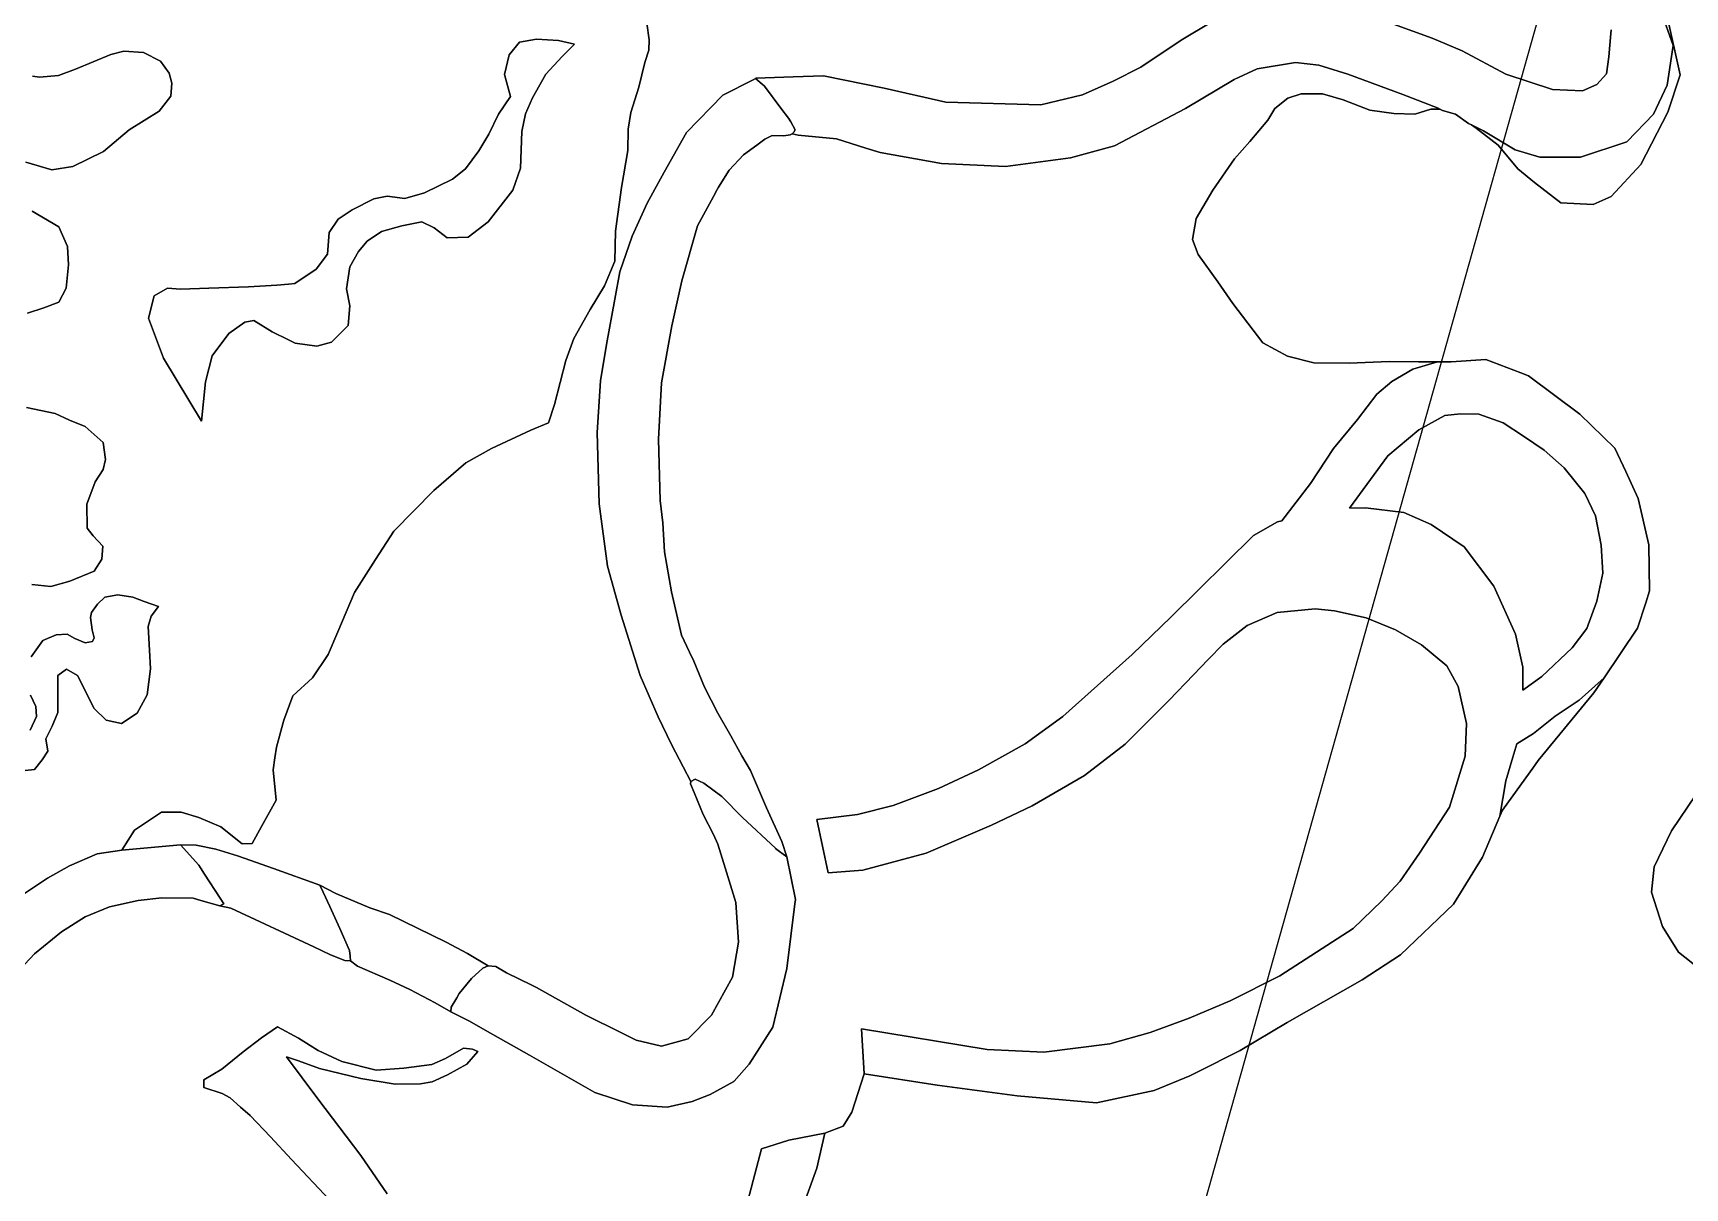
# Model space of a CAD drawing. Header units: inches. Extents: x 288635 to 1232953, y 676945 to 1655780.
# Drawn here: x 397102 to 421189, y 956191 to 973042 of the extents above; entities that cross this region are included whole.
import ezdxf

# ---------------------------------------------------------------- set-up
doc = ezdxf.new("R2010")
doc.units = ezdxf.units.IN
doc.header["$MEASUREMENT"] = 0
doc.layers.add('Images', color=7, linetype='Continuous')
picture_1 = doc.add_image_def('image12.jpg', size_in_pixel=(1536, 2752))

msp = doc.modelspace()

# ---------------------------------------------------------------- linework, layer by layer
at = {"color": 1}
for points in [[(406053.5543, 973187.7489), (406084.0344, 972943.9085), (406078.9544, 972791.5082), (406023.0743, 972613.7078), (405936.7141, 972253.0271), (405819.8739, 971882.1863), (405779.2338, 971638.3459), (405774.1538, 971328.4652), (405682.7136, 970789.9842), (405596.3534, 970149.9029), (405586.1934, 969713.022), (405433.7931, 969352.3413), (405225.5127, 969006.9006), (404986.7522, 968585.2597), (404869.912, 968265.2191), (404707.3516, 967620.0578), (404615.9115, 967355.8973), (404361.911, 967249.2171), (403787.8698, 966979.9765), (403411.9491, 966771.6961), (402944.5881, 966365.2953), (402360.387, 965776.0141), (402093.5806, 965358.5008), (401788.3566, 964876.6142), (401547.0562, 964305.1131), (401407.3559, 963974.9124), (401178.7554, 963632.0117), (400889.1857, 963370.2089), (400759.6546, 963016.0605), (400651.7044, 962622.3597), (400627.8215, 962467.1208), (400600.9043, 962292.159), (400645.3544, 961847.6581), (400432.549, 961464.6084), (400296.1037, 961219.0069), (400149.4539, 961211.1594), (399838.9027, 961460.3074), (399521.4021, 961593.6576), (399261.0516, 961676.2078), (398975.301, 961676.2078), (398581.6002, 961409.5073), (398397.4499, 961117.4067), (398035.4991, 961066.6066), (397635.4483, 960888.8062), (397311.5977, 960711.0059), (396873.4468, 960418.9053)], [(414291.7651, 973202.7953), (413840.9142, 972936.0947), (413256.713, 972542.3939), (412850.3122, 972339.1935), (412405.8113, 972142.3431), (411796.2101, 971996.2928), (410411.9073, 972034.3929), (409510.2055, 972237.5933), (409225.6366, 972294.9165), (408627.5537, 972415.3937), (408184.3334, 972401.0963), (407643.3018, 972383.6436), (407639.6845, 972382.0166), (407638.0101, 972378.3519), (407601.3441, 972360.925), (407159.3832, 972137.4045), (406631.0621, 971588.7634), (406305.9415, 971009.6423), (406057.021, 970557.5214), (405838.5805, 970080.0004), (405655.7002, 969556.7594), (405584.58, 969160.5186), (405462.6598, 968495.0372), (405376.2996, 967966.7162), (405325.4995, 967214.8747), (405355.9796, 966173.4726), (405477.8998, 965264.1508), (405676.0202, 964547.8694), (405955.4208, 963669.0276), (406219.1141, 963063.1203), (406412.1545, 962661.7995), (406579.7949, 962336.6788), (406691.5551, 962123.3184), (406686.4751, 962087.7583), (406742.3552, 961960.7581), (406874.4354, 961640.7174), (407021.5882, 961350.3741), (407087.9816, 961205.0603), (407194.0051, 960861.2871), (407349.9197, 960355.7461), (407389.6072, 959776.3074), (407302.2946, 959268.3064), (406992.7314, 958712.6803), (406656.5431, 958368.6736), (406267.7717, 958257.5961), (405894.7084, 958344.9087), (405680.3955, 958456.034), (405164.457, 958710.0345), (404442.143, 959114.8478), (404374.3806, 959147.959), (404006.7007, 959327.6207), (403852.1191, 959423.1325), (403737.8189, 959429.4825), (403435.0068, 959611.7016), (403123.9203, 959779.2097), (402298.4186, 960181.3772), (402010.6656, 960278.3207), (401518.807, 960488.6646), (401285.6024, 960608.3245), (400606.1511, 960849.6249), (400180.7002, 961002.0252), (400081.1016, 961037.326), (399768.3201, 961135.3075), (399480.4529, 961194.5743), (399250.4125, 961196.3209), (398397.4499, 961117.4067), (398581.6002, 961409.5073), (398975.301, 961676.2078), (399261.0516, 961676.2078), (399521.4021, 961593.6576), (399838.9027, 961460.3074), (400149.4539, 961211.1594), (400296.1037, 961219.0069), (400432.549, 961464.6084), (400645.3544, 961847.6581), (400600.9043, 962292.159), (400627.8215, 962467.1208), (400651.7044, 962622.3597), (400759.6546, 963016.0605), (400889.1857, 963370.2089), (401178.7554, 963632.0117), (401407.3559, 963974.9124), (401547.0562, 964305.1131), (401788.3566, 964876.6142), (402093.5806, 965358.5008), (402360.387, 965776.0141), (402944.5881, 966365.2953), (403411.9491, 966771.6961), (403787.8698, 966979.9765), (404361.911, 967249.2171), (404615.9115, 967355.8973), (404707.3516, 967620.0578), (404869.912, 968265.2191), (404986.7522, 968585.2597), (405225.5127, 969006.9006), (405433.7931, 969352.3413), (405586.1934, 969713.022), (405596.3534, 970149.9029), (405682.7136, 970789.9842), (405774.1538, 971328.4652), (405779.2338, 971638.3459), (405819.8739, 971882.1863), (405936.7141, 972253.0271), (406023.0743, 972613.7078), (406078.9544, 972791.5082), (406084.0344, 972943.9085), (406053.5543, 973187.7489)], [(420838.8927, 973363.1331), (421017.4868, 972860.4237), (420928.8512, 972280.9851), (420928.8512, 972280.9851), (420730.4133, 971857.6509), (420346.7667, 971460.7751), (420346.5065, 971460.6884), (420341.475, 971455.4834), (419666.7862, 971230.5871), (419071.4725, 971230.5871), (418714.2843, 971336.4207), (418251.2625, 971614.2337), (418076.7383, 971701.4958), (418033.0817, 971723.3241), (417842.5134, 971858.0362), (417655.7495, 971911.9903), (417623.4423, 971928.1439), (417589.8029, 971944.9636), (417073.8643, 972143.4014), (416274.0273, 972441.852), (415848.5765, 972575.2023), (415512.0258, 972613.3024), (414953.2247, 972518.0522), (414616.674, 972365.6519), (413905.4726, 971940.201), (412870.4205, 971394.1), (412229.0692, 971222.6496), (411282.9173, 971095.6494), (410349.4655, 971140.0994), (409454.1137, 971298.8498), (409245.9929, 971363.3673), (408819.1124, 971495.7002), (408260.3113, 971552.8503), (408172.3447, 971568.8551), (408194.3581, 971597.6418), (408216.8678, 971628.0409), (408149.3381, 971744.9193), (408118.2707, 971798.6898), (408007.4687, 971946.4258), (407768.8628, 972264.5669), (407734.7722, 972294.2109), (407638.0101, 972378.3519), (407639.6845, 972382.0166), (407643.3018, 972383.6436), (408184.3334, 972401.0963), (408627.5537, 972415.3937), (409225.6366, 972294.9165), (409510.2055, 972237.5933), (410411.9073, 972034.3929), (411796.2101, 971996.2928), (412405.8113, 972142.3431), (412850.3122, 972339.1935), (413256.713, 972542.3939), (413840.9142, 972936.0947), (414291.7651, 973202.7953)], [(408202.5196, 955580.4278), (408532.7203, 956482.1296), (408647.0205, 956990.1306), (408913.7211, 957091.7308), (409040.7213, 957294.9312), (409218.5217, 957853.7323), (410285.3238, 957688.632), (411453.7262, 957536.2317), (412609.4285, 957434.6315), (413447.6301, 957612.4319), (413968.3312, 957828.3323), (414074.4868, 957881.4101), (414704.9327, 958196.633), (415390.734, 958603.0338), (416482.9362, 959225.3351), (417041.7373, 959593.6358), (417816.4389, 960330.2373), (418235.5397, 961016.0387), (418490.0746, 961613.6423), (418527.6403, 961701.84), (418679.5825, 961913.0768), (418970.14, 962317.0226), (419048.3413, 962425.7415), (419861.143, 963416.3435), (420008.9995, 963635.1711), (420496.1442, 964356.1453), (420616.6202, 964726.1788), (420673.9446, 964902.2464), (420661.2446, 965575.3478), (420508.8443, 966248.4491), (420324.7068, 966644.0038), (420165.9436, 966985.0506), (419657.9426, 967480.3516), (418908.6411, 968039.1527), (418793.9716, 968083.6164), (418286.3398, 968280.4532), (417778.3388, 968242.3531), (417579.409, 968244.0347), (417304.244, 968246.3607), (416877.5232, 968251.4407), (416293.322, 968226.0406), (415775.161, 968231.1207), (415394.1602, 968327.6408), (415033.4795, 968520.6812), (414596.5986, 969094.7224), (414378.1582, 969409.683), (414088.5976, 969811.0038), (414007.3174, 970029.4443), (414063.1975, 970334.2449), (414307.038, 970750.8057), (414621.9987, 971208.0066), (414845.5191, 971456.9271), (415104.5996, 971771.8877), (415211.2798, 971939.5281), (415399.2402, 972091.9284), (415592.2806, 972152.8885), (415902.1612, 972152.8885), (416206.9618, 972066.5283), (416593.0426, 971914.128), (416943.5633, 971868.4079), (417248.3639, 971858.2479), (417482.0444, 971929.3681), (417619.2047, 971929.3681), (417623.4423, 971928.1439), (417655.7495, 971911.9903), (417842.5134, 971858.0362), (418033.0817, 971723.3241), (418076.7383, 971701.4958), (418142.4457, 971655.0475), (418467.5664, 971406.127), (418752.0469, 971060.6863), (418997.5412, 970858.5584), (419378.542, 970566.4578), (419848.4429, 970541.0577), (420115.1435, 970655.3579), (420546.9443, 971125.2589), (420940.6451, 971887.2604), (421118.4455, 972433.3615), (420927.9451, 973284.2632)], [(416711.1199, 973253.5954), (417505.1361, 972966.2573), (417941.6994, 972781.0486), (418576.7007, 972443.7042), (419258.0042, 972218.8079), (419694.5675, 972198.9641), (419905.4984, 972291.2463), (420046.464, 972445.0271), (420079.537, 972696.3817), (420108.3162, 973035.9761), (420112.61, 973086.6429)], [(420112.61, 973086.6429), (420108.3162, 973035.9761), (420079.537, 972696.3817), (420046.464, 972445.0271), (419905.4984, 972291.2463), (419694.5675, 972198.9641), (419258.0042, 972218.8079), (418576.7007, 972443.7042), (417941.6994, 972781.0486), (417505.1361, 972966.2573), (416711.1199, 973253.5954)], [(420927.9451, 973284.2632), (421118.4455, 972433.3615), (420940.6451, 971887.2604), (420546.9443, 971125.2589), (420115.1435, 970655.3579), (419848.4429, 970541.0577), (419378.542, 970566.4578), (418997.5412, 970858.5584), (418752.0469, 971060.6863), (418467.5664, 971406.127), (418142.4457, 971655.0475), (418076.7383, 971701.4958), (418251.2625, 971614.2337), (418714.2843, 971336.4207), (419071.4725, 971230.5871), (419666.7862, 971230.5871), (420341.475, 971455.4834), (420346.5065, 971460.6884), (420346.7667, 971460.7751), (420730.4133, 971857.6509), (420928.8512, 972280.9851), (421017.4868, 972860.4237), (420838.8927, 973363.1331)], [(396996.6371, 971159.6343), (397377.6378, 971045.334), (397682.4384, 971096.1341), (398126.9393, 971312.0346), (398501.5901, 971629.5352), (398939.7409, 971902.5858), (399111.1913, 972118.4862), (399123.8913, 972308.9866), (399085.7912, 972455.0369), (398958.791, 972632.8372), (398711.1405, 972759.8375), (398425.3899, 972778.8875), (398234.8895, 972728.0874), (397720.5385, 972512.187), (397472.888, 972423.2868), (397195.9529, 972397.1608), (397092.648, 972410.2607)], [(397092.648, 972410.2607), (397195.9529, 972397.1608), (397472.888, 972423.2868), (397720.5385, 972512.187), (398234.8895, 972728.0874), (398425.3899, 972778.8875), (398711.1405, 972759.8375), (398958.791, 972632.8372), (399085.7912, 972455.0369), (399123.8913, 972308.9866), (399111.1913, 972118.4862), (398939.7409, 971902.5858), (398501.5901, 971629.5352), (398126.9393, 971312.0346), (397682.4384, 971096.1341), (397377.6378, 971045.334), (396996.6371, 971159.6343)], [(396693.4741, 959147.3835), (397125.2749, 959604.5844), (397514.7424, 959926.3184), (397861.8764, 960146.4521), (398217.4771, 960290.3858), (398632.3446, 960383.5193), (398979.4786, 960425.8527), (399436.6796, 960417.386), (399548.6203, 960385.7506), (399826.147, 960307.3191), (399985.6677, 960275.3996), (401195.1913, 959710.3973), (401439.4318, 959590.1378), (401648.9822, 959510.7626), (401732.3254, 959506.6012), (401833.1326, 959428.2125), (402303.0335, 959221.837), (402595.1341, 959085.3118), (402966.6099, 958891.6364), (403191.7178, 958762.7311), (403455.4285, 958629.3118), (403805.0603, 958430.8366), (404338.6034, 958127.9607), (405294.103, 957585.553), (405841.7916, 957402.9902), (406349.7927, 957371.2401), (406714.9184, 957450.6153), (406976.8564, 957553.803), (407318.1696, 957744.3033), (407322.4286, 957749.0186), (407323.4613, 957749.595), (407545.7117, 957995.658), (407887.0249, 958535.4091), (408093.4003, 959392.6608), (408212.1283, 960335.0636), (408220.4006, 960400.7253), (408093.4003, 961019.8516), (408022.5177, 961244.4766), (407798.9973, 961737.2376), (407740.5473, 961872.5954), (407565.3168, 962280.7987), (407438.3166, 962494.1591), (407275.7563, 962788.7997), (407087.7959, 963119.0004), (406894.7555, 963500.0011), (406734.8995, 963874.9348), (406673.2338, 964006.2464), (406554.862, 964258.3088), (406412.6217, 964888.23), (406311.0215, 965472.4312), (406285.6214, 965894.072), (406244.9814, 966219.1927), (406219.5813, 967118.3545), (406265.3014, 967936.2361), (406417.7017, 968769.3578), (406559.942, 969424.6791), (406788.5424, 970227.3207), (407022.0499, 970657.4661), (407078.103, 970760.7218), (407096.7875, 970794.0035), (407252.8629, 971042.2274), (407462.8366, 971265.7478), (407654.1837, 971406.2948), (407772.7172, 971494.3483), (407879.3975, 971546.8417), (408047.0378, 971543.4551), (408143.558, 971557.0018), (408172.3447, 971568.8551), (408260.3113, 971552.8503), (408819.1124, 971495.7002), (409245.9929, 971363.3673), (409454.1137, 971298.8498), (410349.4655, 971140.0994), (411282.9173, 971095.6494), (412229.0692, 971222.6496), (412870.4205, 971394.1), (413905.4726, 971940.201), (414616.674, 972365.6519), (414953.2247, 972518.0522), (415512.0258, 972613.3024), (415848.5765, 972575.2023), (416274.0273, 972441.852), (416274.0273, 972441.852), (417073.8643, 972143.4014), (417589.8029, 971944.9636), (417623.4423, 971928.1439), (417619.2047, 971929.3681), (417482.0444, 971929.3681), (417248.3639, 971858.2479), (416943.5633, 971868.4079), (416593.0426, 971914.128), (416206.9618, 972066.5283), (415902.1612, 972152.8885), (415592.2806, 972152.8885), (415399.2402, 972091.9284), (415211.2798, 971939.5281), (415104.5996, 971771.8877), (414845.5191, 971456.9271), (414621.9987, 971208.0066), (414307.038, 970750.8057), (414063.1975, 970334.2449), (414007.3174, 970029.4443), (414088.5976, 969811.0038), (414378.1582, 969409.683), (414596.5986, 969094.7224), (415033.4795, 968520.6812), (415394.1602, 968327.6408), (415775.161, 968231.1207), (416293.322, 968226.0406), (416877.5232, 968251.4407), (417304.244, 968246.3607), (417579.409, 968244.0347), (417218.7185, 968136.1979), (416913.9179, 967958.3976), (416695.4775, 967770.4372), (416416.0769, 967404.6764), (416065.5562, 966977.9556), (415730.2756, 966469.9546), (415309.043, 965926.9362), (415249.0868, 965909.1892), (414899.8361, 965708.1055), (413698.6254, 964522.7698), (413127.1243, 963972.4353), (412116.4139, 963067.5585), (411566.0795, 962670.6827), (410888.7448, 962289.682), (410306.6603, 962019.8064), (409645.2006, 961771.0976), (409121.3246, 961638.8056), (408528.6567, 961564.7222), (408694.3295, 960787.5417), (409200.6997, 960829.179), (410126.7433, 961077.8879), (411079.2452, 961485.347), (411671.913, 961765.8059), (412433.9145, 962210.3068), (413026.5824, 962665.391), (413666.8753, 963305.684), (414021.4177, 963676.1014), (414238.3765, 963903.6435), (414455.3353, 964125.894), (414804.586, 964395.7695), (415243.7952, 964586.2699), (415799.4213, 964639.1867), (416079.8802, 964612.7283), (416540.2561, 964506.8947), (416968.882, 964332.2694), (417349.8827, 964115.3106), (417715.0084, 963808.3933), (417884.3421, 963506.7677), (418006.0507, 962967.0166), (417984.884, 962490.7657), (417757.3419, 961744.6392), (417318.1327, 961077.8879), (417037.6738, 960665.137), (416767.7982, 960379.3865), (416349.7557, 959977.219), (415280.8369, 959284.0093), (414555.8771, 958918.8835), (413957.9176, 958670.1747), (413391.7081, 958458.5076), (412804.332, 958294.4656), (411841.2467, 958172.7571), (411015.745, 958209.7988), (409179.533, 958511.4244), (409218.5217, 957853.7323), (409040.7213, 957294.9312), (408913.7211, 957091.7308), (408647.0205, 956990.1306), (408122.9325, 956886.9807), (407721.6117, 956759.9805), (407452.3711, 955723.6584)], [(397021.6138, 968953.7457), (397260.3743, 969029.9458), (397478.8147, 969116.306), (397585.4949, 969319.5064), (397616.8216, 969661.5604), (397606.2383, 969926.1443), (397479.238, 970211.8949), (397087.6539, 970444.7287)], [(397087.6539, 970444.7287), (397479.238, 970211.8949), (397606.2383, 969926.1443), (397616.8216, 969661.5604), (397585.4949, 969319.5064), (397478.8147, 969116.306), (397260.3743, 969029.9458), (397021.6138, 968953.7457)], [(397085.1139, 964997.2644), (397360.2811, 964967.6311), (397639.6817, 965043.8312), (397991.049, 965191.9982), (398105.3493, 965365.5652), (398118.0493, 965556.0656), (397978.349, 965704.2325), (397889.4488, 965818.5328), (397885.2155, 966169.9001), (398007.9824, 966495.8674), (398122.2826, 966673.6678), (398160.3827, 966817.6014), (398122.2826, 967067.3686), (397864.0488, 967300.2024), (397635.4483, 967393.3359), (397422.9346, 967490.7028), (397006.3737, 967577.0629)], [(397006.3737, 967577.0629), (397422.9346, 967490.7028), (397635.4483, 967393.3359), (397864.0488, 967300.2024), (398122.2826, 967067.3686), (398160.3827, 966817.6014), (398122.2826, 966673.6678), (398007.9824, 966495.8674), (397885.2155, 966169.9001), (397889.4488, 965818.5328), (397978.349, 965704.2325), (398118.0493, 965556.0656), (398105.3493, 965365.5652), (397991.049, 965191.9982), (397639.6817, 965043.8312), (397360.2811, 964967.6311), (397085.1139, 964997.2644)], [(396987.747, 962279.459), (397121.0973, 962298.509), (397235.3975, 962438.2093), (397317.9477, 962565.2096), (397286.1976, 962743.0099), (397381.4478, 962927.1603), (397463.998, 963130.3607), (397463.998, 963435.1613), (397463.998, 963670.1118), (397590.9982, 963759.012), (397749.7486, 963670.1118), (397991.049, 963187.5108), (398168.8494, 963016.0605), (398391.0998, 962965.2604), (398619.7003, 963117.6607), (398765.7506, 963384.3612), (398816.5507, 963765.362), (398797.5007, 964038.4125), (398778.4506, 964381.3132), (398822.9007, 964533.7135), (398930.8509, 964673.4138), (398723.4172, 964747.4973), (398558.3168, 964810.9974), (398338.1831, 964844.8641), (398147.6827, 964810.9974), (398041.8491, 964709.3972), (397952.949, 964586.6303), (397940.2489, 964514.6635), (397961.4157, 964332.6298), (397991.049, 964218.3296), (397969.8823, 964163.2961), (397864.0488, 964146.3627), (397711.6485, 964209.8629), (397601.5816, 964273.363), (397436.4813, 964260.663), (397245.9809, 964180.2295), (397076.6472, 963938.929)], [(397076.6472, 963938.929), (397245.9809, 964180.2295), (397436.4813, 964260.663), (397601.5816, 964273.363), (397711.6485, 964209.8629), (397864.0488, 964146.3627), (397969.8823, 964163.2961), (397991.049, 964218.3296), (397961.4157, 964332.6298), (397940.2489, 964514.6635), (397952.949, 964586.6303), (398041.8491, 964709.3972), (398147.6827, 964810.9974), (398338.1831, 964844.8641), (398558.3168, 964810.9974), (398723.4172, 964747.4973), (398930.8509, 964673.4138), (398822.9007, 964533.7135), (398778.4506, 964381.3132), (398797.5007, 964038.4125), (398816.5507, 963765.362), (398765.7506, 963384.3612), (398619.7003, 963117.6607), (398391.0998, 962965.2604), (398168.8494, 963016.0605), (397991.049, 963187.5108), (397749.7486, 963670.1118), (397590.9982, 963759.012), (397463.998, 963670.1118), (397463.998, 963435.1613), (397463.998, 963130.3607), (397381.4478, 962927.1603), (397286.1976, 962743.0099), (397317.9477, 962565.2096), (397235.3975, 962438.2093), (397121.0973, 962298.509), (396987.747, 962279.459)], [(397063.9472, 963380.1279), (397144.3807, 963215.0275), (397152.8474, 963071.0939), (397059.7138, 962867.8935)], [(397059.7138, 962867.8935), (397152.8474, 963071.0939), (397144.3807, 963215.0275), (397063.9472, 963380.1279)], [(421349.8844, 961928.452), (420994.2837, 961401.401), (420740.2831, 960874.3499), (420702.1831, 960506.0492), (420860.9334, 960004.3982), (421095.8839, 959629.7474), (421394.3345, 959394.797)], [(421394.3345, 959394.797), (421095.8839, 959629.7474), (420860.9334, 960004.3982), (420702.1831, 960506.0492), (420740.2831, 960874.3499), (420994.2837, 961401.401), (421349.8844, 961928.452)], [(396873.4468, 960418.9053), (397311.5977, 960711.0059), (397635.4483, 960888.8062), (398035.4991, 961066.6066), (398397.4499, 961117.4067), (399250.4125, 961196.3209), (399518.3719, 960900.1552), (399543.7942, 960860.9165), (399601.7035, 960771.5348), (399601.7035, 960771.5348), (399831.4006, 960417.0023), (399882.2642, 960338.4953), (399826.147, 960307.3191), (399548.6203, 960385.7506), (399436.6796, 960417.386), (398979.4786, 960425.8527), (398632.3446, 960383.5193), (398217.4771, 960290.3858), (397861.8764, 960146.4521), (397514.7424, 959926.3184), (397125.2749, 959604.5844), (396693.4741, 959147.3835)], [(401427.4791, 956013.219), (400868.678, 956607.5802), (400563.8774, 956937.7808), (400269.2368, 957247.6615), (400126.9965, 957369.5817), (399974.5962, 957506.742), (399857.756, 957567.7021), (399593.5954, 957659.1423), (399593.5954, 957770.9025), (399852.676, 957923.3028), (400167.6366, 958177.3033), (400431.7971, 958380.5037), (400666.3242, 958542.7677), (400971.1249, 958377.6674), (401258.9921, 958195.6337), (401258.9921, 958195.6337), (401601.8928, 958034.7667), (402105.6605, 957907.7664), (402507.8279, 957937.3998), (402918.4621, 957992.4333), (403117.4291, 958081.3335), (403379.8963, 958229.5004), (403511.1299, 958216.8004), (403587.3301, 958182.9337), (403426.4631, 957996.6666), (403147.0625, 957840.033), (402922.6954, 957738.4328), (402753.3618, 957708.7994), (402380.8277, 957704.566), (401881.2933, 957789.2329), (401280.1588, 957933.1665), (400971.1249, 958047.4667), (400797.5578, 958106.1832), (401254.7588, 957491.5019), (401879.6, 956663.4603), (402265.6808, 956104.6592)], [(402265.6808, 956104.6592), (401879.6, 956663.4603), (401254.7588, 957491.5019), (400797.5578, 958106.1832), (400971.1249, 958047.4667), (401280.1588, 957933.1665), (401881.2933, 957789.2329), (402380.8277, 957704.566), (402753.3618, 957708.7994), (402922.6954, 957738.4328), (403147.0625, 957840.033), (403426.4631, 957996.6666), (403587.3301, 958182.9337), (403511.1299, 958216.8004), (403379.8963, 958229.5004), (403117.4291, 958081.3335), (402918.4621, 957992.4333), (402507.8279, 957937.3998), (402105.6605, 957907.7664), (401601.8928, 958034.7667), (401258.9921, 958195.6337), (400971.1249, 958377.6674), (400666.3242, 958542.7677), (400431.7971, 958380.5037), (400167.6366, 958177.3033), (399852.676, 957923.3028), (399593.5954, 957770.9025), (399593.5954, 957659.1423), (399857.756, 957567.7021), (399974.5962, 957506.742), (400126.9965, 957369.5817), (400269.2368, 957247.6615), (400563.8774, 956937.7808), (400868.678, 956607.5802), (401427.4791, 956013.219)], [(407452.3711, 955723.6584), (407721.6117, 956759.9805), (408122.9325, 956886.9807), (408647.0205, 956990.1306), (408532.7203, 956482.1296), (408202.5196, 955580.4278)]]:
    msp.add_lwpolyline(points, dxfattribs=at)
for points in [[(404197.051, 972907.5392), (404043.9386, 972725.0789), (403978.6105, 972435.0983), (404064.9707, 972115.0576), (403887.1703, 971855.9771), (403750.0101, 971566.4165), (403602.6898, 971322.576), (403409.6494, 971058.4155), (403216.609, 970911.0952), (402810.2082, 970707.8948), (402520.6476, 970626.6146), (402266.6471, 970662.1747), (402068.5267, 970621.5346), (401753.5661, 970464.0543), (401550.3657, 970326.894), (401419.2616, 970132.9136), (401392.8853, 969813.813), (401228.4046, 969595.5685), (400920.4444, 969387.0922), (400827.6278, 969378.1675), (400656.2839, 969361.6921), (400244.803, 969336.2921), (399665.6819, 969321.052), (399254.2011, 969305.812), (399061.1607, 969321.052), (398868.1203, 969209.2918), (398786.8401, 968879.0911), (399005.2806, 968299.97), (399559.0017, 967380.4882), (399614.8818, 967954.5293), (399711.402, 968330.4501), (399955.2425, 968655.5707), (400188.9229, 968823.211), (400321.0032, 968848.6111), (400590.2437, 968680.9708), (400827.6278, 968565.8754), (400925.5244, 968518.4104), (401240.485, 968472.6903), (401453.8455, 968533.6505), (401697.686, 968772.4109), (401723.086, 969061.9715), (401672.2859, 969310.892), (401723.086, 969630.9327), (401845.0062, 969854.4531), (401972.0065, 970006.8534), (402180.2869, 970144.0137), (402480.0075, 970230.3739), (402769.5681, 970286.254), (402952.4485, 970199.8938), (403140.4088, 970052.5735), (403445.2094, 970062.7335), (403739.85, 970286.254), (404095.4508, 970748.5349), (404207.211, 971068.5755), (404227.531, 971607.0566), (404283.4111, 971861.0571), (404385.0113, 972094.7376), (404578.0517, 972440.1783), (404816.8122, 972699.2588), (404994.6125, 972877.0591), (404766.0121, 972932.9393), (404440.8914, 972953.2593), (404197.051, 972907.5392)], [(404095.4508, 970748.5349), (403739.85, 970286.254), (403445.2094, 970062.7335), (403140.4088, 970052.5735), (402952.4485, 970199.8938), (402769.5681, 970286.254), (402480.0075, 970230.3739), (402180.2869, 970144.0137), (401972.0065, 970006.8534), (401845.0062, 969854.4531), (401723.086, 969630.9327), (401672.2859, 969310.892), (401723.086, 969061.9715), (401697.686, 968772.4109), (401453.8455, 968533.6505), (401240.485, 968472.6903), (400925.5244, 968518.4104), (400827.6278, 968565.8754), (400590.2437, 968680.9708), (400321.0032, 968848.6111), (400188.9229, 968823.211), (399955.2425, 968655.5707), (399711.402, 968330.4501), (399614.8818, 967954.5293), (399559.0017, 967380.4882), (399005.2806, 968299.97), (398786.8401, 968879.0911), (398868.1203, 969209.2918), (399061.1607, 969321.052), (399254.2011, 969305.812), (399665.6819, 969321.052), (400244.803, 969336.2921), (400656.2839, 969361.6921), (400827.6278, 969378.1675), (400920.4444, 969387.0922), (401228.4046, 969595.5685), (401392.8853, 969813.813), (401419.2616, 970132.9136), (401550.3657, 970326.894), (401753.5661, 970464.0543), (402068.5267, 970621.5346), (402266.6471, 970662.1747), (402520.6476, 970626.6146), (402810.2082, 970707.8948), (403216.609, 970911.0952), (403409.6494, 971058.4155), (403602.6898, 971322.576), (403750.0101, 971566.4165), (403887.1703, 971855.9771), (404064.9707, 972115.0576), (403978.6105, 972435.0983), (404043.9386, 972725.0789), (404197.051, 972907.5392), (404440.8914, 972953.2593), (404766.0121, 972932.9393), (404994.6125, 972877.0591), (404816.8122, 972699.2588), (404578.0517, 972440.1783), (404385.0113, 972094.7376), (404283.4111, 971861.0571), (404227.531, 971607.0566), (404207.211, 971068.5755), (404095.4508, 970748.5349)], [(408143.558, 971557.0018), (408047.0378, 971543.4551), (407879.3975, 971546.8417), (407772.7172, 971494.3483), (407654.1837, 971406.2948), (407462.8366, 971265.7478), (407252.8629, 971042.2274), (407096.7875, 970794.0035), (407078.103, 970760.7218), (407022.0499, 970657.4661), (406788.5424, 970227.3207), (406559.942, 969424.6791), (406417.7017, 968769.3578), (406265.3014, 967936.2361), (406219.5813, 967118.3545), (406244.9814, 966219.1927), (406285.6214, 965894.072), (406311.0215, 965472.4312), (406412.6217, 964888.23), (406554.862, 964258.3088), (406673.2338, 964006.2464), (406734.8995, 963874.9348), (406894.7555, 963500.0011), (407087.7959, 963119.0004), (407275.7563, 962788.7997), (407438.3166, 962494.1591), (407565.3168, 962280.7987), (407740.5473, 961872.5954), (407798.9973, 961737.2376), (408022.5177, 961244.4766), (408093.4003, 961019.8516), (407985.2361, 961102.2624), (407929.0239, 961145.0908), (407926.7125, 961146.8518), (407446.712, 961595.8846), (407143.676, 961904.8779), (406884.5955, 962097.9183), (406756.0011, 962153.8536), (406691.5551, 962123.3184), (406579.7949, 962336.6788), (406412.1545, 962661.7995), (406219.1141, 963063.1203), (405955.4208, 963669.0276), (405676.0202, 964547.8694), (405477.8998, 965264.1508), (405355.9796, 966173.4726), (405325.4995, 967214.8747), (405376.2996, 967966.7162), (405462.6598, 968495.0372), (405584.58, 969160.5186), (405655.7002, 969556.7594), (405838.5805, 970080.0004), (406057.021, 970557.5214), (406305.9415, 971009.6423), (406631.0621, 971588.7634), (407159.3832, 972137.4045), (407601.3441, 972360.925), (407638.0101, 972378.3519), (407734.7722, 972294.2109), (407768.8628, 972264.5669), (408007.4687, 971946.4258), (408118.2707, 971798.6898), (408149.3381, 971744.9193), (408216.8678, 971628.0409), (408194.3581, 971597.6418), (408172.3447, 971568.8551), (408143.558, 971557.0018)], [(418286.3398, 968280.4532), (418793.9716, 968083.6164), (418908.6411, 968039.1527), (419657.9426, 967480.3516), (420165.9436, 966985.0506), (420324.7068, 966644.0038), (420508.8443, 966248.4491), (420661.2446, 965575.3478), (420673.9446, 964902.2464), (420616.6202, 964726.1788), (420496.1442, 964356.1453), (420008.9995, 963635.1711), (419646.1167, 963306.8016), (419298.9827, 963073.9678), (418981.4821, 962819.9673), (418735.8196, 962671.838), (418678.0937, 962474.8907), (418577.5518, 962130.9316), (418490.0746, 961613.6423), (418235.5397, 961016.0387), (417816.4389, 960330.2373), (417041.7373, 959593.6358), (416482.9362, 959225.3351), (415390.734, 958603.0338), (414704.9327, 958196.633), (414074.4868, 957881.4101), (413968.3312, 957828.3323), (413447.6301, 957612.4319), (412609.4285, 957434.6315), (411453.7262, 957536.2317), (410285.3238, 957688.632), (409218.5217, 957853.7323), (409179.533, 958511.4244), (411015.745, 958209.7988), (411841.2467, 958172.7571), (412804.332, 958294.4656), (413391.7081, 958458.5076), (413957.9176, 958670.1747), (414555.8771, 958918.8835), (415280.8369, 959284.0093), (416349.7557, 959977.219), (416767.7982, 960379.3865), (417037.6738, 960665.137), (417318.1327, 961077.8879), (417757.3419, 961744.6392), (417984.884, 962490.7657), (418006.0507, 962967.0166), (417884.3421, 963506.7677), (417715.0084, 963808.3933), (417349.8827, 964115.3106), (416968.882, 964332.2694), (416540.2561, 964506.8947), (416079.8802, 964612.7283), (415799.4213, 964639.1867), (415243.7952, 964586.2699), (414804.586, 964395.7695), (414455.3353, 964125.894), (414238.3765, 963903.6435), (414021.4177, 963676.1014), (413666.8753, 963305.684), (413026.5824, 962665.391), (412433.9145, 962210.3068), (411671.913, 961765.8059), (411079.2452, 961485.347), (410126.7433, 961077.8879), (409200.6997, 960829.179), (408694.3295, 960787.5417), (408528.6567, 961564.7222), (409121.3246, 961638.8056), (409645.2006, 961771.0976), (410306.6603, 962019.8064), (410888.7448, 962289.682), (411566.0795, 962670.6827), (412116.4139, 963067.5585), (413127.1243, 963972.4353), (413698.6254, 964522.7698), (414899.8361, 965708.1055), (415249.0868, 965909.1892), (415309.043, 965926.9362), (415730.2756, 966469.9546), (416065.5562, 966977.9556), (416416.0769, 967404.6764), (416695.4775, 967770.4372), (416913.9179, 967958.3976), (417218.7185, 968136.1979), (417579.409, 968244.0347), (417778.3388, 968242.3531), (418286.3398, 968280.4532)], [(416856.3445, 966871.2754), (416299.457, 966111.6293), (416529.6727, 966115.5646), (417090.5905, 966046.7728), (417487.4663, 965872.1474), (417969.009, 965544.0635), (418402.9265, 964972.5623), (418720.4271, 964268.7692), (418826.2607, 963787.2266), (418823.446, 963455.0881), (419100.0156, 963653.9356), (419544.5165, 964073.0365), (419760.417, 964352.437), (419904.3506, 964754.6045), (419993.2508, 965161.0053), (419967.8507, 965571.6394), (419883.1839, 965999.207), (419730.7836, 966325.1743), (419430.2163, 966697.7084), (419138.1157, 966955.9422), (418833.3151, 967159.1426), (418536.9812, 967353.8763), (418181.3805, 967480.8766), (417914.6799, 967485.1099), (417686.0795, 967459.7099), (417309.3121, 967252.2761), (416856.3445, 966871.2754)], [(419730.7836, 966325.1743), (419883.1839, 965999.207), (419967.8507, 965571.6394), (419993.2508, 965161.0053), (419904.3506, 964754.6045), (419760.417, 964352.437), (419544.5165, 964073.0365), (419100.0156, 963653.9356), (418823.446, 963455.0881), (418826.2607, 963787.2266), (418720.4271, 964268.7692), (418402.9265, 964972.5623), (417969.009, 965544.0635), (417487.4663, 965872.1474), (417090.5905, 966046.7728), (416529.6727, 966115.5646), (416299.457, 966111.6293), (416856.3445, 966871.2754), (417309.3121, 967252.2761), (417686.0795, 967459.7099), (417914.6799, 967485.1099), (418181.3805, 967480.8766), (418536.9812, 967353.8763), (418833.3151, 967159.1426), (419138.1157, 966955.9422), (419430.2163, 966697.7084), (419730.7836, 966325.1743)], [(418527.6403, 961701.84), (418490.0746, 961613.6423), (418577.5518, 962130.9316), (418678.0937, 962474.8907), (418735.8196, 962671.838), (418981.4821, 962819.9673), (419298.9827, 963073.9678), (419646.1167, 963306.8016), (420008.9995, 963635.1711), (419861.143, 963416.3435), (419048.3413, 962425.7415), (418970.14, 962317.0226), (418679.5825, 961913.0768), (418527.6403, 961701.84)], [(407887.0249, 958535.4091), (407545.7117, 957995.658), (407323.4613, 957749.595), (407322.4286, 957749.0186), (407318.1696, 957744.3033), (406976.8564, 957553.803), (406714.9184, 957450.6153), (406349.7927, 957371.2401), (405841.7916, 957402.9902), (405294.103, 957585.553), (404338.6034, 958127.9607), (403805.0603, 958430.8366), (403455.4285, 958629.3118), (403191.7178, 958762.7311), (403198.0678, 958829.4063), (403279.0791, 958965.1549), (403315.5431, 959026.2567), (403493.3434, 959245.3321), (403661.6188, 959397.7324), (403737.8189, 959429.4825), (403852.1191, 959423.1325), (404006.7007, 959327.6207), (404374.3806, 959147.959), (404442.143, 959114.8478), (405164.457, 958710.0345), (405680.3955, 958456.034), (405894.7084, 958344.9087), (406267.7717, 958257.5961), (406656.5431, 958368.6736), (406992.7314, 958712.6803), (407302.2946, 959268.3064), (407389.6072, 959776.3074), (407349.9197, 960355.7461), (407194.0051, 960861.2871), (407087.9816, 961205.0603), (407021.5882, 961350.3741), (406874.4354, 961640.7174), (406742.3552, 961960.7581), (406686.4751, 962087.7583), (406691.5551, 962123.3184), (406756.0011, 962153.8536), (406884.5955, 962097.9183), (407143.676, 961904.8779), (407446.712, 961595.8846), (407926.7125, 961146.8518), (407929.0239, 961145.0908), (407985.2361, 961102.2624), (408093.4003, 961019.8516), (408220.4006, 960400.7253), (408212.1283, 960335.0636), (408093.4003, 959392.6608), (407887.0249, 958535.4091)], [(401725.1824, 959571.0877), (401732.3254, 959506.6012), (401648.9822, 959510.7626), (401439.4318, 959590.1378), (401195.1913, 959710.3973), (399985.6677, 960275.3996), (399826.147, 960307.3191), (399882.2642, 960338.4953), (399831.4006, 960417.0023), (399601.7035, 960771.5348), (399543.7942, 960860.9165), (399518.3719, 960900.1552), (399250.4125, 961196.3209), (399480.4529, 961194.5743), (399768.3201, 961135.3075), (400081.1016, 961037.326), (400180.7002, 961002.0252), (400606.1511, 960849.6249), (401285.6024, 960608.3245), (401333.4024, 960506.4896), (401431.6527, 960297.1738), (401574.0109, 959977.6588), (401717.4033, 959655.8225), (401725.1824, 959571.0877)], [(403198.0678, 958829.4063), (403191.7178, 958762.7311), (402966.6099, 958891.6364), (402595.1341, 959085.3118), (402303.0335, 959221.837), (401833.1326, 959428.2125), (401732.3254, 959506.6012), (401725.1824, 959571.0877), (401717.4033, 959655.8225), (401574.0109, 959977.6588), (401431.6527, 960297.1738), (401333.4024, 960506.4896), (401285.6024, 960608.3245), (401518.807, 960488.6646), (402010.6656, 960278.3207), (402298.4186, 960181.3772), (403123.9203, 959779.2097), (403435.0068, 959611.7016), (403737.8189, 959429.4825), (403661.6188, 959397.7324), (403493.3434, 959245.3321), (403315.5431, 959026.2567), (403279.0791, 958965.1549), (403198.0678, 958829.4063)]]:
    msp.add_lwpolyline(points, close=True, dxfattribs=at)

# ---------------------------------------------------------------- pictures from other files: only their frames are drawn
at = {"layer": 'Images'}
image = msp.add_image(picture_1, insert=(408333.6643, 935188.4303), size_in_units=(32572.1115, 58358.3664), rotation=-15.719588022, dxfattribs=at)
image.dxf.flags = 7

doc.saveas('drawing.dxf')
